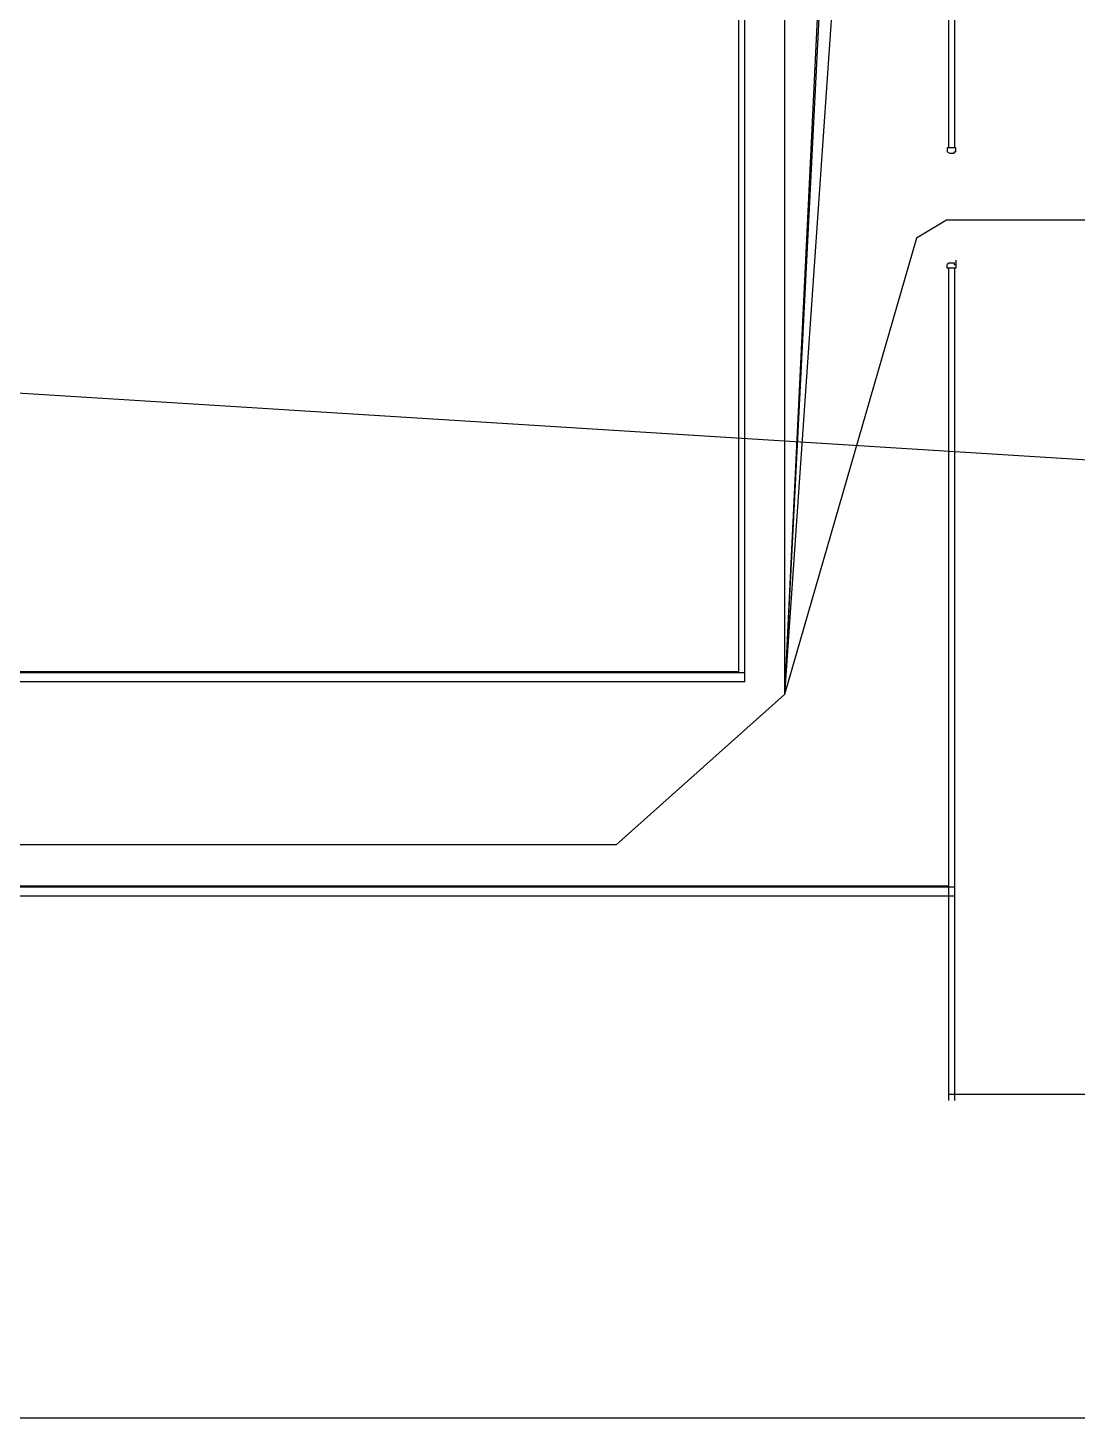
# Model space of a CAD drawing. Header units: millimetres. Extents: x 391350 to 515311, y -283575 to -199845.
# Drawn here: x 490264 to 499002, y -283575 to -271998 of the extents above; entities that cross this region are included whole.
import ezdxf

# ---------------------------------------------------------------- set-up
doc = ezdxf.new("R2010")
doc.units = ezdxf.units.MM
doc.layers.add('Evac_Occupant', color=183, linetype='Continuous')
doc.layers.add('Evac_Path_Fail', color=1, linetype='Continuous')

msp = doc.modelspace()

# ---------------------------------------------------------------- linework, layer by layer
at = {"color": 0}
for p, q in [((496184, -277360), (496184, -264123)), ((496234, -277360), (496234, -264123)), ((496234, -277445), (496234, -264123)), ((497934, -272999), (497934, -265929)), ((497984, -272999), (497984, -265929)), ((497992, -272999), (497919, -272999)), ((497919, -272999), (497919, -273030)), ((497938, -273043), (497919, -273030)), ((497938, -273043), (497976, -273043)), ((497976, -273043), (497976, -273030)), ((497976, -273030), (497992, -273030)), ((497992, -273030), (497992, -272999)), ((497938, -273956), (497919, -273969)), ((497919, -273999), (497919, -273969)), ((497992, -273999), (497919, -273999)), ((497934, -280930), (497934, -273999)), ((497938, -273956), (497976, -273956)), ((497976, -273956), (497976, -273969)), ((497976, -273969), (497992, -273969)), ((497984, -280930), (497984, -273999)), ((497992, -273934), (497992, -273999)), ((496184, -277360), (478487, -277360)), ((496234, -277370), (478488, -277370)), ((496234, -277445), (478481, -277445)), ((497934, -279145), (482084, -279145)), ((497984, -279154), (482084, -279154)), ((497984, -279229), (482084, -279229)), ((510459, -280880), (497934, -280880))]:
    msp.add_line(p, q, dxfattribs=at)
msp.add_lwpolyline([(456689, -248700), (515311, -248700), (515311, -283575), (456689, -283575)], close=True, dxfattribs=at)
at = {"layer": 'Evac_Occupant'}
msp.add_lwpolyline([(466115, -251082), (476119, -251082), (498658, -251082), (509557, -251082), (507579, -261603), (507721, -269970), (507830, -276144), (486491, -274811), (462153, -273439)], dxfattribs=at)
at = {"layer": 'Evac_Path_Fail'}
for points in [[(498664, -251100), (498314, -257150), (497514, -257900), (496564, -277550), (495164, -278800), (482014, -278800), (481814, -278950), (481564, -279350)], [(509564, -251100), (505014, -251600), (504814, -251750), (497564, -257850), (496564, -277550), (495164, -278800), (482014, -278800), (481814, -278950), (481564, -279350)], [(507564, -261600), (504714, -261550), (499464, -261550), (499264, -261650), (498314, -262900), (498314, -265050), (498164, -265250), (497364, -266000), (496564, -277550), (495164, -278800), (482014, -278800), (481814, -278950), (481564, -279350)], [(507714, -269950), (499364, -269900), (499164, -269750), (498314, -266400), (498314, -265750), (498114, -265550), (497864, -265550), (497664, -265700), (496564, -267850), (496564, -277550), (495164, -278800), (482014, -278800), (481814, -278950), (481564, -279350)], [(507814, -276150), (509064, -274800), (509064, -274650), (508964, -274450), (507864, -273600), (497914, -273600), (497664, -273750), (496564, -277550), (495164, -278800), (482014, -278800), (481814, -278950), (481564, -279350)]]:
    msp.add_lwpolyline(points, dxfattribs=at)

doc.saveas('drawing.dxf')
